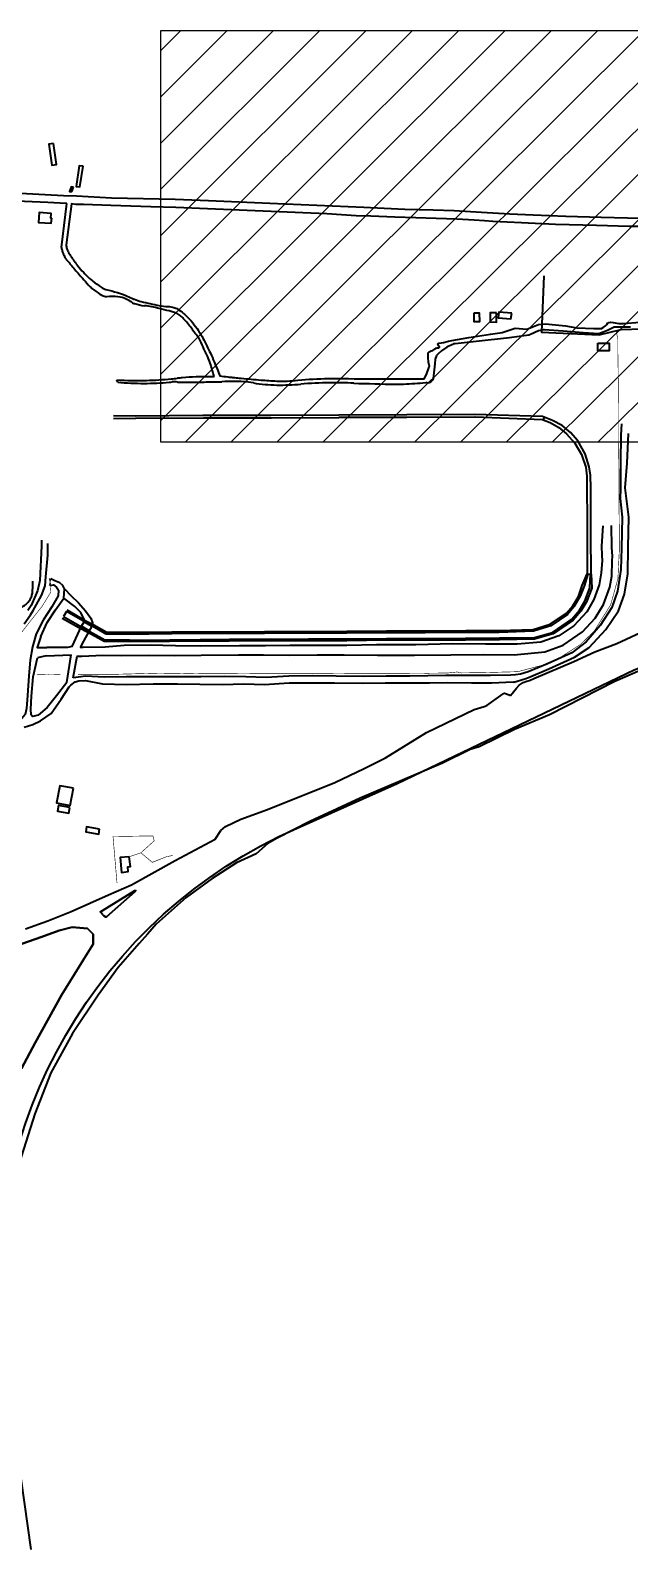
# Model space of a CAD drawing. Header units: metres. Extents: x 428 to 1115, y -4076 to 3914.
# Drawn here: x 933.979 to 934.438, y -369.562 to -368.399 of the extents above; entities that cross this region are included whole.
import ezdxf

# ---------------------------------------------------------------- set-up
doc = ezdxf.new("R2010")
doc.units = ezdxf.units.M
doc.header["$MEASUREMENT"] = 0
for name, pattern in [('CONTINOUS', [0]), ('DASHED', [0.75, 0.5, -0.25]), ('HIDDEN', [9.524999999999995, 6.349999999999998, -3.174999999999998])]:
    doc.linetypes.add(name, pattern=pattern)
for name, color, linetype, lineweight in [('C-BLDG', 253, 'Continuous', 5), ('C-FENC-AIRF-SECU', 253, 'DASHED', 0), ('C-NTWK-WATR-AIRF', 253, 'HIDDEN', 0), ('C-ROAD-AIRF', 253, 'Continuous', 5), ('C-ROAD-LAND', 253, 'Continuous', 9)]:
    doc.layers.add(name, color=color, linetype=linetype, lineweight=lineweight)
doc.layers.add('C-HUME PIPE', color=253, linetype='Continuous')
doc.layers.add('Dimension', color=7, linetype='Continuous')

msp = doc.modelspace()

# ---------------------------------------------------------------- hatches: boundary and pattern name
at = {"layer": 'Dimension'}
h = msp.add_hatch(dxfattribs=at)
h.set_pattern_fill('ANSI31', color=210, scale=0.2, style=0)
h.set_pattern_definition([(45, (-2541290.041674829, -12257909.0602298), (-0.0176776695296637, 0.0176776695296637), [])])
h.paths.add_polyline_path([(934.0790703767124, -368.3994845502266), (934.638918087832, -368.3994845502266), (934.638918087832, -368.7146041874029), (934.0790703767124, -368.7146041874029)])

# ---------------------------------------------------------------- linework, layer by layer
at = {"layer": 'C-BLDG', "lineweight": 40}
for points in [[(933.9970954882443, -368.4861850159932), (933.9934677539856, -368.4866326766778), (933.9955951047593, -368.5026972683837), (933.9992228404152, -368.5022496095617)], [(934.0195940842384, -368.5033446921724), (934.01674431446, -368.503054372849), (934.0144234260077, -368.5188578068037), (934.0172731939236, -368.5191481279899)], [(934.012376099126, -368.5194373055119), (934.0104899604337, -368.5191836206932), (934.0091255221048, -368.5226830056627), (934.0110116621944, -368.5229366942067)], [(933.9956509338223, -368.5432241539229), (933.9949716257396, -368.5431733670402), (933.9952033848964, -368.5395497604031), (933.9860195468643, -368.5388861763049), (933.9854750356168, -368.5464220679123), (933.9953316401222, -368.5471342595984)], [(934.3187609848101, -368.6159735469837), (934.3189095773268, -368.6223530228008), (934.3233686878807, -368.622289465623), (934.3232771602922, -368.6158683559615)], [(934.3362904463428, -368.6156420222242), (934.3313781323374, -368.6156230660845), (934.331361317774, -368.622694648685), (934.3362736322447, -368.6227136066873)], [(934.3478087845723, -368.6160543075521), (934.3380151560992, -368.6151957790126), (934.3374722015576, -368.6194936203528), (934.3472658328244, -368.6203521470297)], [(934.4138098994732, -368.6388378067631), (934.4224556169936, -368.6387968509216), (934.4224842635446, -368.6448446380664), (934.4138385474213, -368.644885593908)], [(934.0122723190576, -368.9796206763704), (934.0019037586168, -368.9776695406754), (933.9993295178281, -368.9908504242766), (934.009698072681, -368.992801558109)], [(934.0095400304996, -368.9942433981914), (934.000724238576, -368.9927097781319), (934.0000237536148, -368.9971754605639), (934.0087725820483, -368.998672617482)], [(934.0322330051564, -369.0108175555933), (934.022348889848, -369.0090720149446), (934.0216318571472, -369.0128539520074), (934.0316493150308, -369.0146496108492)], [(934.0550539114045, -369.0319652202297), (934.0481148089743, -369.0325295253415), (934.0490477874408, -369.0440021305103), (934.0542077857532, -369.0433714574892), (934.0539282879324, -369.0397637913693), (934.0560349144504, -369.0396005845387)]]:
    msp.add_lwpolyline(points, close=True, dxfattribs=at)
msp.add_lwpolyline([(934.3724488147998, -368.5873120370079), (934.3706395460756, -368.6305942366589), (934.4147669149094, -368.6324388346393), (934.4315218005793, -368.6284788659532), (934.447677672142, -368.6278036440481), (934.4571474196852, -368.6256098876465), (934.485308590112, -368.6251110973526), (934.5066415604667, -368.6224300320018), (934.5165053096132, -368.6251308711934), (934.5468209201933, -368.6222627832312), (934.5414246635041, -368.5792598704566)], dxfattribs=at)
msp.add_lwpolyline([(933.9798656420312, -369.5623727719058), (933.95712539996, -369.401059882598, -0.3273253152927296), (934.183649883838, -369.0100346150566), (934.26023806422, -368.9760129972119), (934.4414795499757, -368.8890448434968, -0.2531542329101115), (934.4703028465152, -368.8904437198062), (934.6311216733882, -368.9878056495209), (934.6086863807865, -369.0248634404261)], format="xyb", dxfattribs=at)
at = {"layer": 'C-FENC-AIRF-SECU', "lineweight": 40, "ltscale": 0.2, "const_width": 0.0004332, "flags": 128}
for points in [[(934.4278138002844, -368.6294832098056), (934.4290950091088, -368.6357155161668), (934.4291066091972, -368.6460518817175), (934.4293317378031, -368.6589762772192), (934.4294579413253, -368.6744953914304), (934.4295898813284, -368.6875770780017), (934.4295655733438, -368.7032734676022), (934.4296626795546, -368.7186419254858), (934.4298775892237, -368.7313223945666)], [(934.4300698291044, -368.769815817358), (934.4298775892237, -368.7313223945666)], [(934.0447690051512, -368.8923620133419), (934.0718501366208, -368.8916532917638), (934.0954783407504, -368.8919893557895), (934.1157607615455, -368.8915422948767), (934.1427165505008, -368.891752272727), (934.1648428745099, -368.8919476642031), (934.1931628005113, -368.8919586891998), (934.2218519428276, -368.8916952776482), (934.2427578114437, -368.89166521083), (934.2612929849415, -368.8915767947901), (934.2770447784566, -368.8915035723467), (934.2832320451269, -368.8915566540081), (934.2986793702, -368.8913741371353), (934.305994555121, -368.8906079902072), (934.3091391453052, -368.8912883287985), (934.3271870117168, -368.8910504596997), (934.3524338209533, -368.8903639296759), (934.37062059273, -368.8855977336634), (934.3851862323932, -368.8793038445283), (934.4001433041412, -368.8697787913251), (934.4111614550927, -368.8590947127659), (934.4235992024184, -368.8391538764108), (934.4291491627226, -368.8192388004381), (934.4301811049223, -368.7984059917499), (934.4302111424037, -368.7827380931694), (934.4300698291044, -368.769815817358)], [(933.993520266609, -368.8190377949495), (933.9952530444133, -368.8190468474049)], [(933.9943586161822, -368.8244104048927), (933.9947609852533, -368.8297602719385), (933.9882710317613, -368.8403211048562), (933.9770234900058, -368.8545235357005), (933.9705734073648, -368.8628144784589), (933.9568701565727, -368.8700024447162), (933.9453605201558, -368.8759418147374), (933.9384074953847, -368.8795415087361), (933.9179702445397, -368.8797794653792), (933.9026283470444, -368.8798938485552), (933.882089209044, -368.8800376615245), (933.8608003046828, -368.8801968748439), (933.8400655041913, -368.8802478237767), (933.816755595384, -368.8804117402751), (933.7982164870481, -368.8804789501), (933.7771748353259, -368.8805427624602), (933.7559456278102, -368.8807022663523), (933.7375558202617, -368.8807773253639), (933.7142555669413, -368.8808742797692), (933.6935000389343, -368.8809888864625), (933.587047887733, -368.8814946635385), (933.5872883603439, -369.0045756696481), (933.587310347473, -369.0138913783003), (933.5874819892923, -369.0288488193173), (933.5875052630432, -369.0443226488997), (933.5876835167873, -369.0492456069907), (933.587830537697, -369.0593901815582), (933.5879383736752, -369.0731620228608), (933.5877903953658, -369.0851348730494)], [(933.9952250018248, -368.824414932983), (933.9934922268144, -368.8244058805276)], [(934.0023452106396, -368.8926532230098), (933.9932775467167, -368.8924767504204), (933.9840199605092, -368.8927561192531)], [(934.01569133508, -368.8924078232367), (934.028530711075, -368.8924262410719), (934.0447690051512, -368.8923620133419)], [(934.0456165701613, -369.0521476882268), (934.0425664710344, -369.0165566204805), (934.0731528352478, -369.0160486845988), (934.0740960373076, -369.0198114084769), (934.0639128775802, -369.029023511218), (934.07267038268, -369.0362911688853), (934.0831810513043, -369.0321007742303), (934.0883796673731, -369.0309671795685)], [(934.0550538327077, -369.0319647005517), (934.0639128775802, -369.029023511218)]]:
    msp.add_lwpolyline(points, dxfattribs=at)
at = {"layer": 'C-FENC-AIRF-SECU', "linetype": 'CONTINOUS', "lineweight": 40, "ltscale": 0.2, "const_width": 0.0004332, "flags": 128}
for points in [[(933.9952530444133, -368.8190468474049), (933.9934922268144, -368.8244058805276)], [(933.993520266609, -368.8190377949495), (933.9952250018248, -368.824414932983)], [(933.9943586161822, -368.8244104048927), (933.9943866550453, -368.8190423174519)]]:
    msp.add_lwpolyline(points, dxfattribs=at)
at = {"layer": 'C-HUME PIPE', "lineweight": 40}
msp.add_lwpolyline([(934.0185574854256, -368.8556330649872), (934.0203471730928, -368.8522630407234), (934.0262205272444, -368.8554913102407), (934.0243583421687, -368.859044903772)], close=True, dxfattribs=at)
at = {"layer": 'C-NTWK-WATR-AIRF', "lineweight": 40}
for points in [[(934.3726985787503, -368.6955001800079), (934.3714143543036, -368.6949630359877), (934.319514315808, -368.6934467571546), (934.267452924745, -368.6938202622105), (934.2154225858392, -368.6938999312688), (934.1634598623492, -368.6942955813129), (934.1113782657773, -368.6943812369127), (934.0595161614473, -368.6946634537298), (934.0429609322451, -368.6946507411767)], [(934.0429799531117, -368.6964863518941), (934.0597220237829, -368.696353036793), (934.059951662784, -368.6963058951069), (934.111819525482, -368.6960932573993), (934.16362844198, -368.6960185206253), (934.1637953629248, -368.6960077992399), (934.2155924362593, -368.6956805250365), (934.2157191152215, -368.6956695019026), (934.215889452258, -368.6956160644759), (934.2674457400568, -368.695481702568), (934.2676435767204, -368.6954584865588), (934.3195260686333, -368.6952720674444), (934.3197336357547, -368.6952289583851), (934.3712951086923, -368.6972120272685), (934.3720222956032, -368.6975029631276)]]:
    msp.add_lwpolyline(points, dxfattribs=at)
at = {"layer": 'C-NTWK-WATR-AIRF', "lineweight": 40, "flags": 128}
msp.add_lwpolyline([(934.4085724197793, -368.8061344920416), (934.408422912238, -368.7951061612684), (934.4084304824936, -368.7822981345225), (934.4084266766437, -368.7684830947537), (934.4083952514917, -368.7549270166774), (934.4083521824793, -368.749980613472), (934.4081308862656, -368.7400221748967), (934.4072541038037, -368.7335266153086), (934.4041309996973, -368.7235222867449), (934.3985247991513, -368.7137867527772), (934.3928354124071, -368.7072885538209), (934.3863443501756, -368.7019777985979), (934.3790598975025, -368.6980982458909), (934.3726985787503, -368.6955001800079), (934.3720222956032, -368.6975029631276), (934.3771661708597, -368.6997541094888), (934.3837910827713, -368.7034519574363), (934.3897497041617, -368.70830023277), (934.3962472772687, -368.7153378016073), (934.4013082974122, -368.724201051401), (934.4045321911104, -368.7338912336845), (934.4053178282916, -368.7407744860967), (934.4054432373956, -368.7499589993377), (934.4054666191804, -368.7550717144031), (934.4055400409268, -368.7686959410776), (934.4055882201061, -368.7821017893721), (934.4056624120565, -368.7953900879938), (934.4057345807083, -368.8061135242451), (934.4056663333901, -368.8155567831118), (934.4085699666754, -368.8157902731318)], close=True, dxfattribs=at)
at = {"layer": 'C-NTWK-WATR-AIRF', "lineweight": 40}
msp.add_lwpolyline([(933.9809449634047, -368.8211108873356), (933.9809736923776, -368.8271756171007, -0.4712000863091367), (933.9653712094293, -368.8418099767286, -15.12577701606584)], format="xyb", dxfattribs=at)
at = {"layer": 'C-NTWK-WATR-AIRF', "lineweight": 40, "flags": 128}
for points in [[(934.4085699666754, -368.8157902731318), (934.4091960859947, -368.8263663145471), (934.4051926515527, -368.8368185068239), (934.4008312497749, -368.84403058316), (934.394864515634, -368.8508205245006), (934.37945057149, -368.8613121024092), (934.3653797821603, -368.8653695116508), (934.3384612153748, -368.8659782129098), (934.3124046793671, -368.8662341291774), (934.2811417526098, -368.866249522077), (934.2518256742039, -368.8663546330054), (934.2215279431545, -368.8667062333544), (934.1920801594383, -368.8668552859444), (934.1601804632227, -368.8667908682247), (934.1313847757408, -368.8669996577073), (934.1094228539148, -368.8670960086156), (934.0859207410828, -368.8672039563526), (934.0704235571901, -368.8673783167023), (934.0549617286304, -368.8674304819424), (934.0358921347647, -368.8672884124089), (934.0239141492636, -368.8607261216958), (934.0164747370869, -368.8568577988763), (934.0036393546029, -368.8495360946972)], [(934.0068642625117, -368.8442197198738), (934.0046881993763, -368.8481189868171), (934.017097249394, -368.8551514110286), (934.0248932342508, -368.8596332016159), (934.0363596116656, -368.8660482409168), (934.0551466143223, -368.866011721896), (934.0706512241156, -368.8661774917264), (934.0860716409513, -368.8660821168442), (934.1091900786847, -368.8656772560198), (934.131643156288, -368.8655945787896), (934.1601454310581, -368.8653653337378), (934.1921236261256, -368.8652941397149), (934.2215007205956, -368.8651032521148), (934.2519334440584, -368.8648872709591), (934.2809990590903, -368.8648369292487), (934.3124879796519, -368.864702839287), (934.3385169364044, -368.864546447875), (934.3651896214577, -368.8641706294138), (934.3790029168592, -368.8602863921541), (934.3939712403804, -368.8501303679068), (934.3997344116212, -368.8432879968305), (934.4037510275373, -368.8363602216114), (934.4077093715313, -368.8260667229761), (934.408084104536, -368.8157828858812)], [(934.4061263583133, -368.8156751206834), (934.4031969725618, -368.8248745276351), (934.4003045267888, -368.8325526769032), (934.3995264770925, -368.8338183647711), (934.3954465917776, -368.8406948297043), (934.3905317268795, -368.8466454165746), (934.3779119488316, -368.8552883620131), (934.3645620539315, -368.8594331702907), (934.3382240578064, -368.860282918321), (934.312551245326, -368.8603947552612), (934.2815342892424, -368.8605622629393), (934.2519315441604, -368.8607225491423), (934.2216148164586, -368.8608691337277), (934.1907773537092, -368.8609205706734), (934.1585939077193, -368.8611134066003), (934.1329871511549, -368.8611850104053), (934.1085357463451, -368.8612478337009), (934.0874706984027, -368.8615154846329), (934.0700488670261, -368.861531635629), (934.0549310210623, -368.8615813701172), (934.0372715906703, -368.8615837859679), (934.0272685333616, -368.8557778316308), (934.0199115413704, -368.8518189600427), (934.0068642625117, -368.8442197198738)], [(934.0072443808892, -368.8431186730732), (934.0208334845953, -368.8508074803967), (934.0278660280162, -368.8545270169843), (934.0378123011903, -368.8601196630616), (934.0548076767008, -368.8600790499468), (934.0699544528032, -368.8601138441581), (934.087479667505, -368.8599848261792), (934.1084513065867, -368.859899729373), (934.1328467817508, -368.8597407302577), (934.1585681189314, -368.8596571608205), (934.190947423456, -368.8595067652632), (934.2215376372912, -368.8592999892999), (934.2518983276093, -368.8592077231724), (934.2815328452267, -368.859012437867), (934.312608024338, -368.8589234127422), (934.3381971635388, -368.8588168582637), (934.3643442180472, -368.8580942562539), (934.3773398024492, -368.8540361578334), (934.389733440941, -368.8455045110304), (934.3946349762844, -368.8398957791496), (934.3986714526544, -368.8333582020123), (934.39927672944, -368.8321527763028), (934.4017882936163, -368.824431121232), (934.4056663333901, -368.8155567831118)]]:
    msp.add_lwpolyline(points, dxfattribs=at)
at = {"layer": 'C-ROAD-AIRF', "lineweight": 40}
for points in [[(933.9745587625073, -368.8537602684219), (933.9794151608363, -368.8469700420965), (933.9815283406057, -368.8436308595111), (933.9877039275597, -368.8319602421244), (933.9907348386477, -368.8247436842639), (933.991161782527, -368.8177192377616), (933.9926034111992, -368.8012299964894), (933.9925610146017, -368.7922640665192)], [(933.9878624819682, -368.7896309829075), (933.9878371537193, -368.7939063067307), (933.9866283016744, -368.8204786720444), (933.9846813932525, -368.8284365123827), (933.9799048907587, -368.8395966979434), (933.977232390316, -368.8434359225202)]]:
    msp.add_lwpolyline(points, dxfattribs=at)
at = {"layer": 'C-ROAD-LAND', "lineweight": 40}
for p, q in [((933.9926526208873, -368.5313448122461), (933.9626654537856, -368.5299135296363)), ((934.0067219499033, -368.531932674231), (933.9926526208873, -368.5313448122461)), ((934.0030162620823, -368.5656996759344), (934.0072954881468, -368.532041225465)), ((934.00674548815, -368.5319919100721), (934.0067219499033, -368.531932674231)), ((934.0072954881468, -368.532041225465), (934.00674548815, -368.5319919100721)), ((934.3461733518633, -368.6346973347236), (934.3206907056737, -368.6376246417631)), ((934.3608570310753, -368.6328604425062), (934.3461733518633, -368.6346973347236)), ((934.3621039518617, -368.6322933490146), (934.3608570310753, -368.6328604425062)), ((934.368459992809, -368.6294422483762), (934.3621039518617, -368.6322933490146)), ((934.3698818485716, -368.629084518062), (934.368459992809, -368.6294422483762)), ((934.3719418954566, -368.6287954467107), (934.3698818485716, -368.629084518062)), ((934.373029957758, -368.6288208215255), (934.3719418954566, -368.6287954467107)), ((934.3872573424594, -368.6298071666379), (934.373029957758, -368.6288208215255)), ((934.4025492717044, -368.6309533788581), (934.3872573424594, -368.6298071666379)), ((934.4144166151524, -368.6317234932203), (934.4025492717044, -368.6309533788581)), ((934.4211255030236, -368.6292320544588), (934.4144166151524, -368.6317234932203)), ((934.4261894302907, -368.6267630829233), (934.4211255030236, -368.6292320544588)), ((934.4387724690604, -368.6266596036721), (934.4261894302907, -368.6267630829233)), ((934.2914818387942, -368.646969022112), (934.2903475572818, -368.6482695731092)), ((934.2940445772837, -368.6447518131454), (934.2914818387942, -368.646969022112)), ((934.2980386556591, -368.6419542244394), (934.2940445772837, -368.6447518131454)), ((934.3024798880793, -368.6399145162422), (934.2980386556591, -368.6419542244394)), ((934.3033712829925, -368.6394956147988), (934.3024798880793, -368.6399145162422)), ((934.3044292766133, -368.6393085400332), (934.3033712829925, -368.6394956147988)), ((934.3206907056737, -368.6376246417631), (934.3044292766133, -368.6393085400332)), ((934.2888574826062, -368.6547671089638), (934.288216976216, -368.6615842076708)), ((934.2891161309086, -368.6510835083891), (934.2888574826062, -368.6547671089638)), ((934.2903475572818, -368.6482695731092), (934.2891161309086, -368.6510835083891)), ((934.0461250639052, -368.6688573880811), (934.0453834130893, -368.6670823952872)), ((934.2837362142744, -368.6694198845644), (934.2820261844896, -368.6691349650491)), ((934.2845160325522, -368.6693159508277), (934.2837362142744, -368.6694198845644)), ((934.2851697609293, -368.6688941119928), (934.2845160325522, -368.6693159508277)), ((934.2858207679816, -368.6684381625373), (934.2851697609293, -368.6688941119928)), ((934.2869181290732, -368.6674321162272), (934.2858207679816, -368.6684381625373)), ((934.2872319200541, -368.6671195569206), (934.2869181290732, -368.6674321162272)), ((934.2874500572212, -368.6667423582394), (934.2872319200541, -368.6671195569206)), ((934.2875871832947, -368.6663208472302), (934.2874500572212, -368.6667423582394)), ((934.2876397108192, -368.6657050586064), (934.2875871832947, -368.6663208472302)), ((934.288216976216, -368.6615842076708), (934.2876397108192, -368.6657050586064)), ((934.4282469248864, -368.8687644711454), (934.4536026159764, -368.857120344298)), ((934.3954848947467, -368.8824642858226), (934.4114982581227, -368.8752470778991)), ((934.4114982581227, -368.8752470778991), (934.4282469248864, -368.8687644711454)), ((934.3647611730264, -368.8957012648452), (934.3954848947467, -368.8824642858226)), ((934.3470106797757, -368.9086818898786), (934.3514143617357, -368.9029278921653)), ((934.3514143617357, -368.9029278921653), (934.3534218634011, -368.9007136690188)), ((934.3534218634011, -368.9007136690188), (934.3566505864728, -368.8985808024872)), ((934.3566505864728, -368.8985808024872), (934.359310325002, -368.8975806104709)), ((934.359310325002, -368.8975806104709), (934.361569969216, -368.8971063530762)), ((934.361569969216, -368.8971063530762), (934.3647611730264, -368.8957012648452)), ((934.3286612357476, -368.9162938779909), (934.3411772421092, -368.9072359761913)), ((934.3411772421092, -368.9072359761913), (934.3418279041067, -368.9068695137966)), ((934.3418279041067, -368.9068695137966), (934.3423953710588, -368.9067519548107)), ((934.3423953710588, -368.9067519548107), (934.3458072773643, -368.9081622714866)), ((934.3458072773643, -368.9081622714866), (934.3470106797757, -368.9086818898786)), ((934.2824856268704, -368.9369649457503), (934.3191770839037, -368.9192698838879)), ((934.3191770839037, -368.9192698838879), (934.326818022644, -368.9169147125203)), ((934.326818022644, -368.9169147125203), (934.3286612357476, -368.9162938779909)), ((934.2510943694504, -368.9563754348774), (934.2824856268704, -368.9369649457503)), ((934.2348825165532, -368.9643638822008), (934.2510943694504, -368.9563754348774)), ((934.2123403011352, -368.9750737379063), (934.2348825165532, -368.9643638822008)), ((934.1609546907711, -368.9958815014679), (934.2123403011352, -368.9750737379063)), ((934.1404074335002, -369.0033620352615), (934.1609546907711, -368.9958815014679)), ((934.1286738889754, -369.0088182835598), (934.1404074335002, -369.0033620352615)), ((934.0901708605232, -369.0348798277546), (934.1206992396616, -369.0185761469173)), ((934.1206992396616, -369.0185761469173), (934.1249949180052, -369.0119712984879)), ((934.1249949180052, -369.0119712984879), (934.1286738889754, -369.0088182835598)), ((934.0568318015428, -369.0534215773214), (934.0901708605232, -369.0348798277546)), ((934.039223818341, -369.0611788573433), (934.0568318015428, -369.0534215773214)), ((934.0106264196801, -369.0738080831933), (934.039223818341, -369.0611788573433)), ((933.9927753808439, -369.080984163912), (934.0106264196801, -369.0738080831933)), ((933.9756398962344, -369.0872065367867), (933.9927753808439, -369.080984163912))]:
    msp.add_line(p, q, dxfattribs=at)
for points in [[(933.9716863224746, -368.5240291262735), (934.0046665824483, -368.5259026120175), (934.0146582901939, -368.5261873843838), (934.0414695909712, -368.5275306402464), (934.0902068263383, -368.5287526882012), (934.1157272800335, -368.5297660677452), (934.162644701311, -368.5317718180586), (934.2346060213164, -368.5348656362612), (934.2500774122307, -368.5354874468167), (934.2659881499127, -368.5362647137363), (934.2876361820378, -368.5368002558816), (934.3038366201796, -368.5373915563097), (934.324797136476, -368.5385806540717), (934.3465216176116, -368.539949122699), (934.364259812282, -368.5406798905451), (934.3892894976303, -368.5417204647083), (934.4163674262816, -368.5424841697086), (934.436418390134, -368.5429961102773), (934.4626542890908, -368.5432432125081)], [(934.0461250639052, -368.6688573880811), (934.0453834130893, -368.6670823952872)], [(934.4460889499167, -368.8894534892162), (934.4268794727977, -368.8978564440031), (934.376873134868, -368.9233108795007), (934.3498909089245, -368.9345897751618), (934.322931305738, -368.9479386898446), (934.3161122172603, -368.9498641992677), (934.2948073071892, -368.9603257345725), (934.231783465715, -368.9871107040663), (934.1932275893628, -369.0049750989992), (934.16813342995, -369.0177067740578), (934.1610629253552, -369.0219323876072), (934.1521858752237, -369.0297929717917), (934.1371369322293, -369.036649022134), (934.118528219638, -369.0487037150879), (934.0984729437621, -369.0631642191428), (934.07570209424, -369.0836598145533), (934.0688741023184, -369.0913793201316), (934.0626558393704, -369.0984275265355), (934.0464725161437, -369.1167478224952), (934.0312936760016, -369.1378939951528), (934.0114477358293, -369.167325518908), (933.9948838672133, -369.1974572221507), (933.9828107061328, -369.2288108783532), (933.9674204045438, -369.2770154847522)], [(933.9676135822663, -369.1003591882755), (933.988064453704, -369.0933676323612), (934.0012166884261, -369.0884884073157), (934.0113732253664, -369.0858032664974), (934.0231281153387, -369.0870377494712), (934.0274709702933, -369.0912175009716), (934.027270624181, -369.0988130288888), (934.0230905532367, -369.1058424207141), (934.0031222223768, -369.1379351223577), (933.9828955687113, -369.1743673997689), (933.9724110031964, -369.1941554209907)], [(933.9724110031964, -369.1941554209907), (933.9828955687113, -369.1743673997689), (934.0031222223768, -369.1379351223577), (934.0230905532367, -369.1058424207141), (934.027270624181, -369.0988130288888), (934.0274709702933, -369.0912175009716), (934.0231281153387, -369.0870377494712), (934.0113732253664, -369.0858032664974), (934.0012166884261, -369.0884884073157), (933.988064453704, -369.0933676323612), (933.9676135822663, -369.1003591882755)]]:
    msp.add_lwpolyline(points, dxfattribs=at)
msp.add_lwpolyline([(934.4618413455316, -368.5497072375138), (934.4378234019966, -368.5495446826089), (934.4127364039883, -368.5489417518247), (934.381281947484, -368.5480058601815), (934.3553076398092, -368.5468474494983), (934.3334324767343, -368.5457309092153), (934.3271208552176, -368.5451818479914), (934.3189671228172, -368.5448230894972), (934.3059019532518, -368.5440627856869), (934.2899680554401, -368.5434923673738), (934.2744569338392, -368.5429394877274), (934.2584176145026, -368.5423876492996), (934.239995210664, -368.5416360142399), (934.22872861498, -368.5414298957903), (934.2062648602292, -368.5399207341243), (934.1148744013623, -368.5359653419573), (934.0907322198616, -368.5350419915039), (934.0716283351646, -368.5344874913562), (934.0409598073454, -368.5335516295154), (934.0200539671347, -368.5326549856682), (934.0141830767967, -368.5326587780137), (934.0107019164133, -368.5323466508407), (934.0067040880673, -368.5635285748858, 0.0377509167668509), (934.007162871072, -368.5666865127851, 0.0141766807284573), (934.0091095136011, -368.5703724565674, 0.0177896911039298), (934.0104112022087, -368.5724964177925, 0.0099712196312784), (934.0128346516283, -368.5759985054601, 0.0093653800393868), (934.0155570681669, -368.5796245447119, 0.0216052194846794), (934.0198371887668, -368.584645207854, 0.0214463961045404), (934.0245678902136, -368.5893135367651, 0.0211792778628374), (934.0272157506547, -368.5915146413017, 0.0114775693704769), (934.0334418483541, -368.596037207054, 0.0149923482058204), (934.0370990133375, -368.5979258621801, -0.0221390452723033), (934.0459422159473, -368.6001047211457, -0.0300128654642684), (934.052265280159, -368.602383162709, -0.0079730724503357), (934.0569546527693, -368.6044874860663, 0.0187573282308533), (934.0589673428328, -368.605339016648, 0.0299258432364229), (934.0642170405478, -368.6069796344955, 0.0116251427384712), (934.0780243643093, -368.6100645622928, 0.0390482622202099), (934.0846633610777, -368.6108550577182, -0.0576491580037244), (934.0891453076616, -368.6115582472403, -0.07050912696156), (934.0921965243757, -368.6128901372422, -0.0432318972482903), (934.0965422766747, -368.616117481025, -0.0294910713549831), (934.1023523102047, -368.6219130380769, -0.0327626298431628), (934.1068949925244, -368.6277399695236, -0.0062446271884208), (934.1098378736058, -368.6321909873504, -0.0166895942776528), (934.1108617188871, -368.6339055335839, -0.0124694037568005), (934.1114411985033, -368.635018592583, -0.001209929315193), (934.117096390342, -368.6466469074357, -0.0138026412844798), (934.1200519853737, -368.6532188578267, -0.0085602720164038), (934.1243385740088, -368.6640167253781, 0.0010175873331768), (934.1305375515947, -368.6647008600403, 0.0016372827146222), (934.134392478736, -368.6651055923422, 2.40294432264e-05), (934.1391580260823, -368.6655899285097, 7.14490244275e-05), (934.1407568070571, -368.6657521071602, 0.0057239851709737), (934.1558896165803, -368.6671101729144, 0.0072275411711452), (934.1678983948656, -368.66787497315, 0.0408734736365657), (934.1841139395253, -368.6673468778599, -0.0283566355769719), (934.2074406205207, -368.6660027353784, -0.0024383505676371), (934.2228811325036, -368.6660647372473, 0.0011184860816417), (934.2565415103453, -368.6662887687554, 0.0032773518717508), (934.2630600247064, -368.6662748436202, 0.0012014137471191), (934.2808407375121, -368.6660775801856), (934.2826475037724, -368.6627669631262), (934.2846653454468, -368.6571209969688), (934.2847699269183, -368.6564108113516), (934.2846312068866, -368.6557463722993), (934.2841934154272, -368.6533671318311), (934.2838543306567, -368.6499475854207), (934.2838347430804, -368.6475975754429), (934.2839615570844, -368.6462644225676), (934.2845791254657, -368.6455774306078), (934.2862733860964, -368.6447593922485), (934.2874075968283, -368.6444327215422), (934.2884297601413, -368.6437265927661), (934.2890764696056, -368.6431535984147), (934.2893781273157, -368.6429004314114), (934.2895588420796, -368.6428031901587), (934.2900414916217, -368.6426784562636), (934.2907632368148, -368.6425722817649), (934.2919820316597, -368.6425036917199), (934.2924520212688, -368.6420124507267), (934.2920496284493, -368.6412514651884), (934.2917874169067, -368.6407373211105), (934.2913070351348, -368.6395991648305), (934.2912953535557, -368.639494469272), (934.2913193956481, -368.6394142078925), (934.2915448483543, -368.6391002907176), (934.2919721470676, -368.6388706116695), (934.2955939339006, -368.6384119576533), (934.2993876284453, -368.6374946328569), (934.3020655766593, -368.6367381977607), (934.3150023578198, -368.6346836554576), (934.3316697364204, -368.6319475955088), (934.3406029108444, -368.6307110133339), (934.3503914515021, -368.6273240445871), (934.3595038105265, -368.6282183321882), (934.3682370299936, -368.6245839277972), (934.3736408955881, -368.6240806094128), (934.3889458936172, -368.6256384811122), (934.397641501622, -368.6272575239409), (934.4106639132367, -368.6277905589659), (934.4143203876444, -368.6277742999364), (934.4164905750656, -368.6275860405285), (934.4177873700388, -368.6270317005683), (934.4197312027679, -368.6255538611431), (934.4206362378316, -368.6245104930122), (934.421523325378, -368.6234149726797), (934.4221629251257, -368.6231158542205), (934.4233894951171, -368.6229474263955), (934.4255619419271, -368.6231550424118), (934.4299269800537, -368.6237870565374), (934.4333696269892, -368.6238177324403), (934.4459944025143, -368.6228408979941)], format="xyb", dxfattribs=at)
at = {"layer": 'C-ROAD-LAND', "lineweight": 40, "ltscale": 0.3, "flags": 128}
for points in [[(934.4319740424396, -368.7007427549679), (934.4315016979814, -368.7093191965241), (934.4310520857105, -368.7299047688712), (934.4310733207964, -368.7507321051081)], [(933.974469137145, -368.9327613244523), (933.9810599589254, -368.9306813253779), (933.9870464394332, -368.9280611331333), (933.9950807278508, -368.9224671273251), (934.0029271042437, -368.9115246514548), (934.0089029695371, -368.9019351414163), (934.0101528845261, -368.9006367864777), (934.013599654892, -368.8980327917952), (934.0163271503984, -368.8973600025046), (934.0215827545613, -368.897164398687), (934.0346193711736, -368.8996477349419), (934.0525133239568, -368.9002308397312), (934.0732867110053, -368.8996679390539), (934.0919657272748, -368.8997162821461), (934.1091614488976, -368.8999382107277), (934.1263338497372, -368.9000873639006), (934.1427888583853, -368.8996722566653), (934.158637607237, -368.9002606588174), (934.1773590145165, -368.8989375400115), (934.194159612758, -368.8988009112645), (934.2121956434564, -368.898814802872), (934.2334210930857, -368.8991807679404), (934.2509207676628, -368.898823233204), (934.2687593994194, -368.8989034424293), (934.28481191094, -368.8988925254662), (934.2989201296583, -368.8987302741725), (934.3171107296364, -368.8988328481782), (934.3323388847052, -368.8990208319146), (934.3488527846056, -368.8981814401914), (934.3493656583593, -368.8983365817685), (934.3578239923806, -368.8958604073842), (934.3607940056824, -368.8947874846626), (934.3762696187475, -368.8881441372205), (934.3959144877733, -368.8793751950133), (934.4071729157583, -368.8718978184033), (934.4199163264128, -368.858087468775), (934.4295479620337, -368.8437403681446), (934.4342721018472, -368.8309983125646), (934.4368369004222, -368.8154755382557), (934.4371037215457, -368.7950399758983), (934.4374681848565, -368.7720791994352), (934.4347979740704, -368.7495523093958), (934.4361768185623, -368.7306765167732), (934.4373762614557, -368.7080785183925)], [(934.4310733207964, -368.7507321051081), (934.4307895305097, -368.7579013778587)], [(934.4307895305097, -368.7579013778587), (934.4324942452364, -368.7722031342555)], [(934.4324942452364, -368.7722031342555), (934.4318401145281, -368.79575820628), (934.4314574582963, -368.8121106772442), (934.4287411014079, -368.828690294059), (934.424578867154, -368.841323746251), (934.4155263022984, -368.855089280637), (934.404816161608, -368.8675714916308), (934.3938030668066, -368.8759032542575), (934.3753213735761, -368.8843358679433), (934.3603324850552, -368.8904679062535), (934.3546348700764, -368.8923533427287), (934.3506870025301, -368.8927156402487), (934.347047147108, -368.8929052090962)], [(934.4175203877963, -368.7787272854466), (934.416690302314, -368.794237611698), (934.416718342574, -368.8013939241637), (934.4169848647432, -368.8051523695458), (934.4164094969162, -368.8147365319302), (934.4147703193593, -368.8239099289049), (934.4106770895883, -368.8350746444184), (934.4052641752639, -368.8445887024272), (934.3953284954184, -368.855261256801), (934.383812028216, -368.8629409241248), (934.3701410868667, -368.867823950829), (934.3520926868075, -368.8692805356104), (934.3276407069059, -368.8693818094898), (934.302381328074, -368.8691615517009), (934.2744719677136, -368.8697239066232), (934.2442970948756, -368.8698896392007), (934.2217001768292, -368.8702578804214), (934.1993876590857, -368.8702250401246), (934.1778383476193, -368.8703485577125), (934.1592346604443, -368.8704968298543), (934.1393777111076, -368.8706256615689), (934.1099278356412, -368.8708445391376), (934.0905073520261, -368.8706992528159), (934.0709831651762, -368.8701029269714), (934.0510076435746, -368.8703721034098), (934.0365676896178, -368.8715835454632), (934.0197979419023, -368.8717368169446), (934.0172968322876, -368.8717410097588)], [(934.0186427214647, -368.8783741331417), (934.0347742370793, -368.8777948281486), (934.0493117708245, -368.8780959452261), (934.0695968840733, -368.8776673915554), (934.0892675684297, -368.8779426011016), (934.1099936806128, -368.8776502030659), (934.1386681015136, -368.87742247607), (934.1577757119665, -368.8774748555143), (934.1774496275464, -368.8776033445019), (934.1988541388415, -368.8774087073971), (934.2194634352343, -368.877544963615), (934.2450078844556, -368.8777740782816), (934.2734601905099, -368.8776560499091), (934.3012130188288, -368.8775138965566), (934.3264182612764, -368.8772037456501), (934.3496689319143, -368.8774390368482), (934.3730982870326, -368.8752381036747), (934.3872447779864, -368.8700878041553), (934.4020056037697, -368.8599843959082), (934.4117811063768, -368.8493521789778), (934.4180630987973, -368.8388672264982), (934.4229534075129, -368.8256424105484), (934.4244863765778, -368.8171824606825), (934.4248473390468, -368.8055336306561), (934.4249579061284, -368.8018584212978), (934.4246009991037, -368.7952001075018), (934.4241803975308, -368.7784731889833)], [(933.9871830635235, -368.8633170350213), (933.9920740665401, -368.8526044635791), (933.9985846083143, -368.8429246320148), (934.0047963617833, -368.8341680875737), (934.0053226964079, -368.8269593081195), (934.0042189883533, -368.8243524337877), (934.0018591110125, -368.8224611970354), (933.9980165802403, -368.8208033217807), (933.9948582181239, -368.8192530310471)], [(933.9944396370552, -368.8243679570724), (933.9969207185784, -368.8239955435265), (933.9993275881276, -368.8256840872336), (934.0008915320503, -368.8280926010329), (934.0005388015413, -368.8322024511863), (933.9957830843048, -368.8406722469945), (933.9890274226196, -368.8508848584015), (933.9836085953281, -368.861507894354), (933.981005990179, -368.8712598903794), (933.9790713510008, -368.8815221412797), (933.9780661284456, -368.8936236834843), (933.9770951846145, -368.9085355139096), (933.9763679613823, -368.9186032767166), (933.9753049674907, -368.9230419675578), (933.9728048832617, -368.9261656588633), (933.9671968307808, -368.928708201157), (933.956016078824, -368.9297974220235), (933.9400668011509, -368.9284257496465)], [(934.0053226964079, -368.8269593081195), (934.0102319840806, -368.8321723266263), (934.0161249444353, -368.8376665021051), (934.0216024511025, -368.8438287841847), (934.0255564220712, -368.8493329825569), (934.0268079673403, -368.8530499840845), (934.0266727914563, -368.8544749877174), (934.0262205272444, -368.8554913102407), (934.0243583421687, -368.859044903772), (934.0198454849884, -368.86713100213), (934.0172968322876, -368.8717410097588)], [(934.0112099812828, -368.8712107929159), (934.0185574854256, -368.8556330649872), (934.0203471730928, -368.8522630407234), (934.0208334845953, -368.8508074803967), (934.0179685729088, -368.8449441081602), (934.0132665017153, -368.8404014146645), (934.0047963617833, -368.8341680875737)], [(933.9871830635235, -368.8633170350213), (933.984522563638, -368.871933199348), (933.9918666079171, -368.8719154017736)], [(933.9795193055176, -368.9190730320979), (933.9802105629348, -368.9091845749636), (933.9815496418156, -368.8944014924337), (933.984825747786, -368.879641178878)], [(933.9913193781392, -368.878201126935), (933.984825747786, -368.879641178878)], [(933.9913193781392, -368.878201126935), (934.0104450841897, -368.8775040394385)], [(934.0112099812828, -368.8712107929159), (934.0077011326792, -368.871757097425), (933.9918666079171, -368.8719154017736)], [(934.0071813866961, -368.8986700287779), (934.0104450841897, -368.8775040394385)], [(934.0121450328733, -368.8951285890062), (934.0152388436252, -368.8785316793937), (934.0186427214647, -368.8783741331417)], [(934.0071813866961, -368.8986700287779), (933.9994148255788, -368.9089030137976), (933.992039465578, -368.9179009645003), (933.985189698869, -368.9237449596394)], [(934.347047147108, -368.8929052090962), (934.3316468556874, -368.8932741413582), (934.3160057098137, -368.8932950085718), (934.2974804190453, -368.8933543263693), (934.2837173284496, -368.8936460780669), (934.2697068594857, -368.8938384762723), (934.2517558319958, -368.8938719182033), (934.2342406508976, -368.8939745723028), (934.2133401508906, -368.8936967140753), (934.195346578257, -368.8935503474195), (934.177211194066, -368.8938565532435), (934.1597169719169, -368.8948542698045), (934.1443181091452, -368.8943164477814), (934.1277637386228, -368.8941389451493), (934.1098793556447, -368.8942978697587), (934.0922634543384, -368.8942596799452), (934.0736263322176, -368.8941853678543), (934.0525949678847, -368.8942867423166), (934.0356971223371, -368.8945235403943), (934.0217477043624, -368.8938395640571), (934.0121450328733, -368.8951285890062)], [(933.985189698869, -368.9237449596394), (933.9812020498794, -368.924591304617), (933.9805596431247, -368.9243307801653), (933.9799703920725, -368.923321086796), (933.9795193055176, -368.9190730320979)]]:
    msp.add_lwpolyline(points, dxfattribs=at)
at = {"layer": 'C-ROAD-LAND', "lineweight": 40}
for points in [[(934.0372539942616, -369.078292675199), (934.0355786511208, -369.0772223266532), (934.0328029927327, -369.0741871203054), (934.0342435564377, -369.0733411590327), (934.0590403929816, -369.0581912117768), (934.0601401168384, -369.0578988472689), (934.0594844019504, -369.0587099416871)], [(934.0594844019504, -369.0587099416871), (934.0596711083776, -369.058478992315), (934.0597083962055, -369.0583538523633), (934.0596815117166, -369.0582400615085), (934.0596186791079, -369.0581572557558), (934.0593814875464, -369.058100532623), (934.0590403929816, -369.0581912117768), (934.0342435564377, -369.0733411590327), (934.0333080796988, -369.0738905126918), (934.0331852610685, -369.074261402594), (934.0334337616803, -369.0748768727053), (934.0355786511208, -369.0772223266532), (934.0368615684563, -369.0780419612993), (934.037320981966, -369.07807398762), (934.0377940733447, -369.0778169202376)]]:
    msp.add_lwpolyline(points, close=True, dxfattribs=at)
for centre, radius, start, end in [((934.0360714129636, -368.5589448268284), 0.0337382694637636, 191.5494642378696, 196.3543060738823), ((934.0176757054866, -368.5643430462797), 0.0145668634689277, 196.3543060738823, 203.6695597039167), ((934.1209604667963, -368.5190695858319), 0.1273384401955227, 203.6695597039167, 205.243748470699), ((934.0079927716868, -368.5723335536887), 0.00244348292075, 205.243748470699, 216.6260044544082), ((934.023102572886, -368.5611013899315), 0.0212707914938145, 216.6260044544082, 219.9412615769077), ((934.8394141814205, -367.8775599411447), 1.085974295819614, 219.9412615769077, 220.4051554598834), ((934.801815884886, -367.9095644353647), 1.03659900207324, 220.4051554598834, 220.9716330168538), ((934.360165949212, -368.2931006009448), 0.4516591286977087, 220.9716330168538, 221.8297881865304), ((934.040950555587, -368.5788101757635), 0.0232569477715043, 221.8297881865304, 231.4877233021025), ((934.0830293663307, -368.5259330737163), 0.0908336787498337, 231.4877233021025, 236.3704401827523), ((934.0369068032593, -368.5952754503805), 0.0075530909114653, 236.3704401827523, 248.6197107973589), ((934.0486174526156, -368.5653630512525), 0.0396761533408733, 248.6197107973589, 253.956029275197), ((934.0425341192163, -368.6365232522358), 0.0333883120094505, 83.59068681243953, 98.40816435789549), ((934.0440357637123, -368.6231552435775), 0.019936225641519, 64.37866337604869, 83.59068681243953), ((934.0379940888375, -368.6357531956155), 0.0339079933683814, 56.03633825965546, 64.37866337604869), ((934.0611980354877, -368.6013047563601), 0.0076265478741255, 236.0363382596555, 253.6809527310009), ((934.0735434971283, -368.5591388287712), 0.0515625908121878, 253.6809527310009, 262.3315661897124), ((934.0515860628801, -368.7222166227866), 0.1129867805740227, 76.49061164900239, 82.33156618971239), ((933.9849956559481, -368.9993868245502), 0.3980439710990893, 75.35280220742173, 76.49061164900239), ((934.0700137296224, -368.6740949413497), 0.0618254680752565, 72.46560248803812, 75.35280220742173), ((934.0823284627403, -368.6351193281581), 0.0209506483644497, 60.90794626493344, 72.46560248803812), ((934.0862659139093, -368.6280428151358), 0.0128524632156364, 46.13592098688332, 60.90794626493344), ((934.0688522460401, -368.6461609898823), 0.0379822091830242, 39.98500766193511, 46.13592098688332), ((933.9311497167216, -368.7616456187088), 0.2177005609639218, 37.41684262851868, 39.98500766193511), ((933.766073019942, -368.8879329467882), 0.4255437844790194, 36.73589875042347, 37.41684262851868), ((934.066735444823, -368.6635329107512), 0.0503727973656413, 33.94282963170297, 36.73589875042347), ((933.3994173591487, -368.9763210042138), 0.7868008696699155, 24.67618672151671, 25.67664742365889), ((934.0551838057578, -368.6750320772398), 0.0651329065874798, 18.59286541340322, 24.67618672151671), ((933.9651059668976, -368.7053341547717), 0.160170966139354, 14.71468069205381, 18.59286541340322), ((934.0609760887453, -368.3221488575209), 0.3452857899066215, 267.4116751855437, 271.1785039593387), ((934.0661655834407, -368.4242130814808), 0.2454637605626732, 265.317043395307, 270.0532145184022), ((934.0661875212096, -368.4478441997189), 0.2218326336189466, 270.0532145184022, 275.0353499942644), ((934.0630118197294, -368.4211067034622), 0.2463070061478833, 271.1785039593387, 275.6386536033078), ((934.0513781134504, -368.2797699569483), 0.3905580608441168, 275.0353499942644, 275.3575400103652), ((933.8996504445092, -366.7665274477322), 1.908931273123676, 275.6386536033078, 275.781014323089), ((934.0896402404177, -368.7036245259215), 0.0350487234645754, 86.20633116544937, 92.93605268852257), ((934.2058426842557, -369.790860528009), 1.130862183292823, 95.59617806297415, 95.78101432308908), ((934.0972654905634, -368.588626021402), 0.0802023077484872, 266.2063311654494, 270.5165415470724), ((934.110895999474, -368.8218389915992), 0.157200225924361, 91.72893245145173, 95.59617806297415), ((934.0817534972446, -366.8682786299605), 1.800619632101886, 270.5165415470724, 270.7500894818409), ((934.0218090687413, -362.2900158370603), 6.379274843243013, 270.7500894818409, 270.8742891240297), ((934.1142615985588, -368.9333420711326), 0.2687540856639767, 88.77148591459883, 91.72893245145173), ((934.1069824162404, -367.8717835618872), 0.7968573184841418, 270.8742891240297, 271.3623931482397), ((934.1597938372287, -370.0922803486455), 1.424267405233923, 90.99725420884985, 91.36239314823969), ((934.1364403928163, -368.7506842556168), 0.0824680675269352, 80.48896088619338, 90.99725420884985), ((934.1692061822393, -368.5551124269832), 0.1158295291099307, 260.4889608861902, 269.3521056373586), ((934.1700510263906, -368.4803954082299), 0.1905513254910853, 269.3521056373586, 274.8851875175321), ((934.2099107329267, -368.9467658697386), 0.2775193993811783, 90.30096457181844, 94.88518751753209), ((934.2108420704024, -369.124095117556), 0.4548510936877747, 87.98600995352905, 90.30096457181844), ((934.2757956527637, -367.2771131078471), 1.393272689093366, 267.986009953516, 269.3085544160473), ((934.2601627588734, -368.5724627411683), 0.09782872464386999, 269.3085544160473, 272.8549077726013), ((934.226551612606, -367.8984907678087), 0.7726382754311666, 272.8549077726013, 274.1172603960642)]:
    msp.add_arc(centre, radius, start, end, dxfattribs=at)
at = {"layer": 'Dimension', "color": 210}
msp.add_lwpolyline([(934.0790703767124, -368.3994845502266), (934.638918087832, -368.3994845502266), (934.638918087832, -368.7146041874029), (934.0790703767124, -368.7146041874029)], close=True, dxfattribs=at)

doc.saveas('drawing.dxf')
